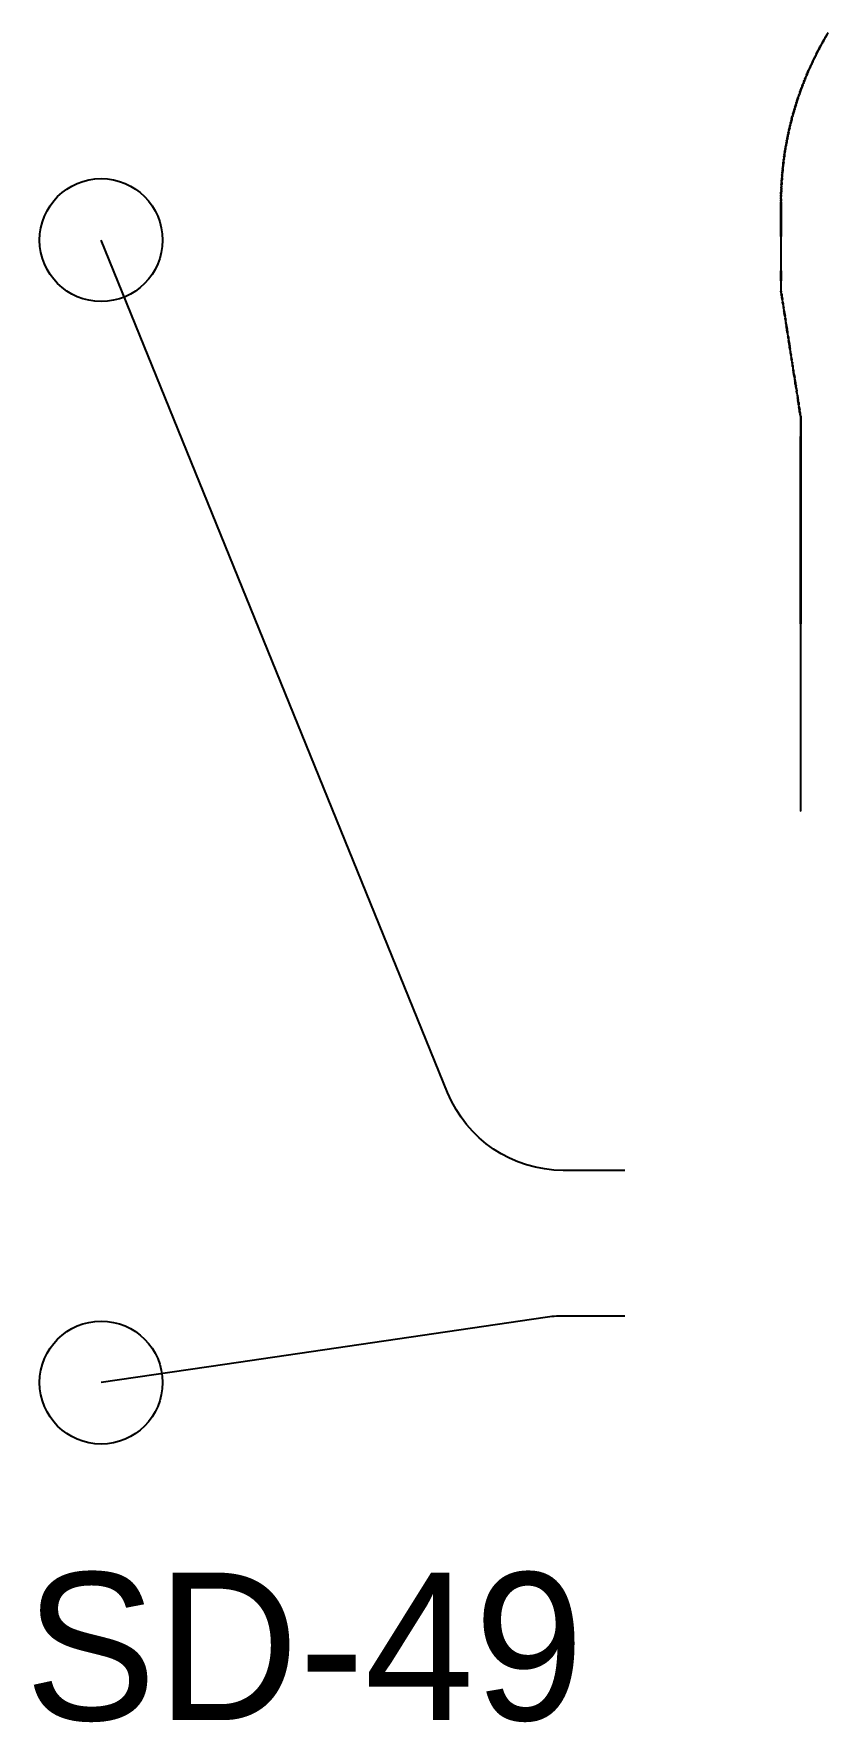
# Model space of a CAD drawing. Header units: metres. Extents: x 0.1 to 41.9, y 0.9 to 39.
# Drawn here: x 0.176 to 2.116, y 17.919 to 22.04 of the extents above; entities that cross this region are included whole.
import ezdxf

# ---------------------------------------------------------------- set-up
doc = ezdxf.new("R2010")
doc.units = ezdxf.units.M
for name, color, linetype in [('BSA_BRANCH_AXIS', 5, 'Continuous'), ('BSA_BRANCH_LABEL', 3, 'Continuous'), ('BSA_MATERIAL_SECTION', 7, 'Continuous'), ('BSA_TERMINAL_CENTRE', 3, 'Continuous')]:
    doc.layers.add(name, color=color, linetype=linetype)

msp = doc.modelspace()

# ---------------------------------------------------------------- linework, layer by layer
at = {"layer": 'BSA_BRANCH_AXIS'}
for points in [[(1.6189, 19.2661), (1.4689, 19.2661, -0.305135), (1.1866, 19.4561), (0.4556, 21.2541), (0.3408, 21.5364)], [(1.6189, 18.9105), (1.4689, 18.9105, 0.03641), (1.4247, 18.9072), (0.6424, 18.7925), (0.3408, 18.7483)]]:
    msp.add_lwpolyline(points, format="xyb", dxfattribs=at)
at = {"layer": 'BSA_MATERIAL_SECTION'}
for p, q in [((2.0914, 22.0005), (2.0927, 22.003)), ((2.0941, 22.0055), (2.0927, 22.003)), ((2.0934, 22.0026), (2.0948, 22.0051)), ((2.0941, 22.0055), (2.0954, 22.008)), ((2.0961, 22.0076), (2.0948, 22.0051)), ((2.0967, 22.0104), (2.0954, 22.008)), ((2.0961, 22.0076), (2.0974, 22.0101)), ((2.0967, 22.0104), (2.0981, 22.0129)), ((2.0988, 22.0125), (2.0974, 22.0101)), ((2.0994, 22.0154), (2.0981, 22.0129)), ((2.0988, 22.0125), (2.1001, 22.015)), ((2.0994, 22.0154), (2.1008, 22.0179)), ((2.1015, 22.0175), (2.1001, 22.015)), ((2.1022, 22.0203), (2.1008, 22.0179)), ((2.1015, 22.0175), (2.1029, 22.0199)), ((2.1022, 22.0203), (2.1036, 22.0228)), ((2.1043, 22.0224), (2.1029, 22.0199)), ((2.105, 22.0252), (2.1036, 22.0228)), ((2.1043, 22.0224), (2.1056, 22.0248)), ((2.105, 22.0252), (2.1063, 22.0277)), ((2.107, 22.0273), (2.1056, 22.0248)), ((2.1078, 22.0301), (2.1063, 22.0277)), ((2.107, 22.0273), (2.1085, 22.0297)), ((2.1078, 22.0301), (2.1092, 22.0326)), ((2.1099, 22.0322), (2.1085, 22.0297)), ((2.1092, 22.0326), (2.1106, 22.035)), ((2.1099, 22.0322), (2.1113, 22.0346)), ((2.112, 22.0374), (2.1106, 22.035)), ((2.1127, 22.037), (2.1113, 22.0346)), ((2.1135, 22.0398), (2.112, 22.0374)), ((2.1127, 22.037), (2.1142, 22.0394)), ((2.1156, 22.0418), (2.1142, 22.0394)), ((2.0716, 21.9599), (2.0728, 21.9625)), ((2.0724, 21.9596), (2.0735, 21.9622)), ((2.074, 21.9651), (2.0728, 21.9625)), ((2.0735, 21.9622), (2.0747, 21.9647)), ((2.074, 21.9651), (2.0752, 21.9676)), ((2.0759, 21.9673), (2.0747, 21.9647)), ((2.0752, 21.9676), (2.0764, 21.9702)), ((2.0759, 21.9673), (2.0771, 21.9698)), ((2.0776, 21.9727), (2.0764, 21.9702)), ((2.0783, 21.9724), (2.0771, 21.9698)), ((2.0776, 21.9727), (2.0788, 21.9753)), ((2.0795, 21.9749), (2.0783, 21.9724)), ((2.08, 21.9778), (2.0788, 21.9753)), ((2.0795, 21.9749), (2.0807, 21.9775)), ((2.08, 21.9778), (2.0812, 21.9803)), ((2.0807, 21.9775), (2.082, 21.98)), ((2.0825, 21.9829), (2.0812, 21.9803)), ((2.0832, 21.9825), (2.082, 21.98)), ((2.0837, 21.9854), (2.0825, 21.9829)), ((2.0832, 21.9825), (2.0845, 21.985)), ((2.0837, 21.9854), (2.085, 21.9879)), ((2.0857, 21.9876), (2.0845, 21.985)), ((2.0863, 21.9904), (2.085, 21.9879)), ((2.0857, 21.9876), (2.087, 21.9901)), ((2.0863, 21.9904), (2.0875, 21.993)), ((2.0883, 21.9926), (2.087, 21.9901)), ((2.0875, 21.993), (2.0888, 21.9955)), ((2.0883, 21.9926), (2.0895, 21.9951)), ((2.0901, 21.998), (2.0888, 21.9955)), ((2.0908, 21.9976), (2.0895, 21.9951)), ((2.0914, 22.0005), (2.0901, 21.998)), ((2.0908, 21.9976), (2.0921, 22.0001)), ((2.0934, 22.0026), (2.0921, 22.0001)), ((2.0552, 21.921), (2.0541, 21.9183)), ((2.0559, 21.9207), (2.0549, 21.9181)), ((2.0562, 21.9236), (2.0552, 21.921)), ((2.0559, 21.9207), (2.0569, 21.9233)), ((2.0562, 21.9236), (2.0572, 21.9262)), ((2.058, 21.9259), (2.0569, 21.9233)), ((2.0583, 21.9288), (2.0572, 21.9262)), ((2.058, 21.9259), (2.059, 21.9285)), ((2.0583, 21.9288), (2.0593, 21.9314)), ((2.0601, 21.9311), (2.059, 21.9285)), ((2.0604, 21.9341), (2.0593, 21.9314)), ((2.0601, 21.9311), (2.0612, 21.9337)), ((2.0604, 21.9341), (2.0615, 21.9367)), ((2.0622, 21.9364), (2.0612, 21.9337)), ((2.0626, 21.9393), (2.0615, 21.9367)), ((2.0622, 21.9364), (2.0633, 21.939)), ((2.0626, 21.9393), (2.0637, 21.9419)), ((2.0644, 21.9415), (2.0633, 21.939)), ((2.0648, 21.9445), (2.0637, 21.9419)), ((2.0644, 21.9415), (2.0655, 21.9441)), ((2.0648, 21.9445), (2.0659, 21.947)), ((2.0666, 21.9467), (2.0655, 21.9441)), ((2.0659, 21.947), (2.067, 21.9496)), ((2.0666, 21.9467), (2.0678, 21.9493)), ((2.0682, 21.9522), (2.067, 21.9496)), ((2.0689, 21.9519), (2.0678, 21.9493)), ((2.0693, 21.9548), (2.0682, 21.9522)), ((2.0689, 21.9519), (2.07, 21.9545)), ((2.0693, 21.9548), (2.0705, 21.9574)), ((2.0712, 21.957), (2.07, 21.9545)), ((2.0716, 21.9599), (2.0705, 21.9574)), ((2.0724, 21.9596), (2.0712, 21.957)), ((2.0408, 21.8812), (2.0399, 21.8785)), ((2.0407, 21.8783), (2.0415, 21.8809)), ((2.0408, 21.8812), (2.0417, 21.8839)), ((2.0424, 21.8836), (2.0415, 21.8809)), ((2.0426, 21.8865), (2.0417, 21.8839)), ((2.0424, 21.8836), (2.0433, 21.8863)), ((2.0426, 21.8865), (2.0435, 21.8892)), ((2.0442, 21.8889), (2.0433, 21.8863)), ((2.0435, 21.8892), (2.0444, 21.8919)), ((2.0442, 21.8889), (2.0452, 21.8916)), ((2.0453, 21.8945), (2.0444, 21.8919)), ((2.0461, 21.8943), (2.0452, 21.8916)), ((2.0463, 21.8972), (2.0453, 21.8945)), ((2.0461, 21.8943), (2.047, 21.8969)), ((2.0463, 21.8972), (2.0472, 21.8998)), ((2.048, 21.8996), (2.047, 21.8969)), ((2.0482, 21.9025), (2.0472, 21.8998)), ((2.0489, 21.9022), (2.048, 21.8996)), ((2.0482, 21.9025), (2.0492, 21.9052)), ((2.0489, 21.9022), (2.0499, 21.9049)), ((2.0492, 21.9052), (2.0501, 21.9078)), ((2.0499, 21.9049), (2.0509, 21.9075)), ((2.0511, 21.9104), (2.0501, 21.9078)), ((2.0519, 21.9102), (2.0509, 21.9075)), ((2.0521, 21.9131), (2.0511, 21.9104)), ((2.0519, 21.9102), (2.0529, 21.9128)), ((2.0521, 21.9131), (2.0531, 21.9157)), ((2.0539, 21.9154), (2.0529, 21.9128)), ((2.0531, 21.9157), (2.0541, 21.9183)), ((2.0539, 21.9154), (2.0549, 21.9181)), ((2.0285, 21.8407), (2.0278, 21.838)), ((2.0293, 21.8434), (2.0285, 21.8407)), ((2.0293, 21.8405), (2.0286, 21.8378)), ((2.0293, 21.8434), (2.03, 21.8461)), ((2.0293, 21.8405), (2.03, 21.8432)), ((2.0308, 21.8489), (2.03, 21.8461)), ((2.0308, 21.8459), (2.03, 21.8432)), ((2.0308, 21.8489), (2.0316, 21.8516)), ((2.0308, 21.8459), (2.0316, 21.8486)), ((2.0324, 21.8543), (2.0316, 21.8516)), ((2.0323, 21.8513), (2.0316, 21.8486)), ((2.0323, 21.8513), (2.0331, 21.854)), ((2.0324, 21.8543), (2.0332, 21.857)), ((2.0339, 21.8567), (2.0331, 21.854)), ((2.034, 21.8597), (2.0332, 21.857)), ((2.0339, 21.8567), (2.0347, 21.8594)), ((2.034, 21.8597), (2.0348, 21.8624)), ((2.0356, 21.8621), (2.0347, 21.8594)), ((2.0356, 21.8651), (2.0348, 21.8624)), ((2.0356, 21.8651), (2.0365, 21.8678)), ((2.0356, 21.8621), (2.0364, 21.8648)), ((2.0372, 21.8675), (2.0364, 21.8648)), ((2.0373, 21.8705), (2.0365, 21.8678)), ((2.0372, 21.8675), (2.0381, 21.8702)), ((2.0373, 21.8705), (2.0382, 21.8731)), ((2.0389, 21.8729), (2.0381, 21.8702)), ((2.039, 21.8758), (2.0382, 21.8731)), ((2.0389, 21.8729), (2.0398, 21.8756)), ((2.039, 21.8758), (2.0399, 21.8785)), ((2.0407, 21.8783), (2.0398, 21.8756)), ((2.0178, 21.7969), (2.0172, 21.7941)), ((2.0178, 21.7969), (2.0184, 21.7996)), ((2.019, 21.8024), (2.0184, 21.7996)), ((2.0192, 21.7995), (2.0186, 21.7967)), ((2.0196, 21.8051), (2.019, 21.8024)), ((2.0192, 21.7995), (2.0198, 21.8022)), ((2.0196, 21.8051), (2.0203, 21.8079)), ((2.0198, 21.8022), (2.0204, 21.805)), ((2.0209, 21.8106), (2.0203, 21.8079)), ((2.021, 21.8077), (2.0204, 21.805)), ((2.0209, 21.8106), (2.0215, 21.8134)), ((2.0217, 21.8105), (2.021, 21.8077)), ((2.0215, 21.8134), (2.0222, 21.8161)), ((2.0217, 21.8105), (2.0223, 21.8132)), ((2.0229, 21.8189), (2.0222, 21.8161)), ((2.0223, 21.8132), (2.023, 21.8159)), ((2.0235, 21.8216), (2.0229, 21.8189)), ((2.0236, 21.8187), (2.023, 21.8159)), ((2.0235, 21.8216), (2.0242, 21.8243)), ((2.0236, 21.8187), (2.0243, 21.8214)), ((2.0249, 21.8271), (2.0242, 21.8243)), ((2.025, 21.8241), (2.0243, 21.8214)), ((2.0249, 21.8271), (2.0256, 21.8298)), ((2.025, 21.8241), (2.0257, 21.8269)), ((2.0263, 21.8325), (2.0256, 21.8298)), ((2.0264, 21.8296), (2.0257, 21.8269)), ((2.0263, 21.8325), (2.027, 21.8353)), ((2.0271, 21.8323), (2.0264, 21.8296)), ((2.027, 21.8353), (2.0278, 21.838)), ((2.0271, 21.8323), (2.0278, 21.8351)), ((2.0278, 21.8351), (2.0286, 21.8378)), ((2.01, 21.7553), (2.0105, 21.7581)), ((2.0105, 21.7581), (2.011, 21.7609)), ((2.0113, 21.7579), (2.0108, 21.7552)), ((2.0114, 21.7636), (2.011, 21.7609)), ((2.0117, 21.7607), (2.0113, 21.7579)), ((2.0114, 21.7636), (2.0119, 21.7664)), ((2.0117, 21.7607), (2.0122, 21.7635)), ((2.0124, 21.7692), (2.0119, 21.7664)), ((2.0122, 21.7635), (2.0127, 21.7663)), ((2.0129, 21.772), (2.0124, 21.7692)), ((2.0132, 21.7691), (2.0127, 21.7663)), ((2.0129, 21.772), (2.0134, 21.7747)), ((2.0137, 21.7718), (2.0132, 21.7691)), ((2.0139, 21.7775), (2.0134, 21.7747)), ((2.0137, 21.7718), (2.0142, 21.7746)), ((2.0139, 21.7775), (2.0144, 21.7803)), ((2.0147, 21.7774), (2.0142, 21.7746)), ((2.015, 21.7831), (2.0144, 21.7803)), ((2.0147, 21.7774), (2.0152, 21.7801)), ((2.015, 21.7831), (2.0155, 21.7858)), ((2.0152, 21.7801), (2.0158, 21.7829)), ((2.0161, 21.7886), (2.0155, 21.7858)), ((2.0163, 21.7857), (2.0158, 21.7829)), ((2.0161, 21.7886), (2.0166, 21.7914)), ((2.0163, 21.7857), (2.0169, 21.7884)), ((2.0166, 21.7914), (2.0172, 21.7941)), ((2.0174, 21.7912), (2.0169, 21.7884)), ((2.0174, 21.7912), (2.018, 21.7939)), ((2.0186, 21.7967), (2.018, 21.7939)), ((2.0045, 21.7134), (2.0048, 21.7162)), ((2.0051, 21.719), (2.0048, 21.7162)), ((2.0054, 21.7218), (2.0051, 21.719)), ((2.0053, 21.7133), (2.0056, 21.7161)), ((2.0054, 21.7218), (2.0057, 21.7246)), ((2.0059, 21.7189), (2.0056, 21.7161)), ((2.0057, 21.7246), (2.0061, 21.7274)), ((2.0059, 21.7189), (2.0062, 21.7217)), ((2.0064, 21.7302), (2.0061, 21.7274)), ((2.0065, 21.7245), (2.0062, 21.7217)), ((2.0064, 21.7302), (2.0068, 21.733)), ((2.0069, 21.7273), (2.0065, 21.7245)), ((2.0072, 21.7358), (2.0068, 21.733)), ((2.0069, 21.7273), (2.0072, 21.7301)), ((2.0075, 21.7386), (2.0072, 21.7358)), ((2.0072, 21.7301), (2.0076, 21.7329)), ((2.0075, 21.7386), (2.0079, 21.7413)), ((2.008, 21.7357), (2.0076, 21.7329)), ((2.0083, 21.7441), (2.0079, 21.7413)), ((2.008, 21.7357), (2.0083, 21.7384)), ((2.0083, 21.7441), (2.0087, 21.7469)), ((2.0087, 21.7412), (2.0083, 21.7384)), ((2.0092, 21.7497), (2.0087, 21.7469)), ((2.0091, 21.744), (2.0087, 21.7412)), ((2.0091, 21.744), (2.0095, 21.7468)), ((2.0092, 21.7497), (2.0096, 21.7525)), ((2.0095, 21.7468), (2.01, 21.7496)), ((2.01, 21.7553), (2.0096, 21.7525)), ((2.0104, 21.7524), (2.01, 21.7496)), ((2.0104, 21.7524), (2.0108, 21.7552)), ((2.0011, 21.6712), (2.0013, 21.674)), ((2.0013, 21.674), (2.0014, 21.6768)), ((2.0016, 21.6796), (2.0014, 21.6768)), ((2.0016, 21.6796), (2.0018, 21.6825)), ((2.002, 21.6853), (2.0018, 21.6825)), ((2.0021, 21.674), (2.0019, 21.6712)), ((2.002, 21.6853), (2.0022, 21.6881)), ((2.0022, 21.6768), (2.0021, 21.674)), ((2.0024, 21.6909), (2.0022, 21.6881)), ((2.0022, 21.6768), (2.0024, 21.6796)), ((2.0026, 21.6937), (2.0024, 21.6909)), ((2.0024, 21.6796), (2.0026, 21.6824)), ((2.0026, 21.6937), (2.0029, 21.6965)), ((2.0028, 21.6852), (2.0026, 21.6824)), ((2.003, 21.688), (2.0028, 21.6852)), ((2.0031, 21.6993), (2.0029, 21.6965)), ((2.003, 21.688), (2.0032, 21.6908)), ((2.0031, 21.6993), (2.0034, 21.7021)), ((2.0034, 21.6936), (2.0032, 21.6908)), ((2.0036, 21.7049), (2.0034, 21.7021)), ((2.0034, 21.6936), (2.0037, 21.6964)), ((2.0036, 21.7049), (2.0039, 21.7077)), ((2.0037, 21.6964), (2.0039, 21.6993)), ((2.0042, 21.7106), (2.0039, 21.7077)), ((2.0042, 21.7021), (2.0039, 21.6993)), ((2.0042, 21.7106), (2.0045, 21.7134)), ((2.0042, 21.7021), (2.0044, 21.7049)), ((2.0047, 21.7077), (2.0044, 21.7049)), ((2.005, 21.7105), (2.0047, 21.7077)), ((2.005, 21.7105), (2.0053, 21.7133)), ((2, 21.6374), (2.0001, 21.6402)), ((2, 21.6374), (2, 21.6345)), ((2, 21.6317), (2, 21.6345)), ((2.0001, 21.643), (2.0002, 21.6458)), ((2.0001, 21.643), (2.0001, 21.6402)), ((2.0002, 21.6486), (2.0003, 21.6515)), ((2.0002, 21.6486), (2.0002, 21.6458)), ((2.0003, 21.6515), (2.0004, 21.6543)), ((2.0005, 21.6571), (2.0004, 21.6543)), ((2.0005, 21.6571), (2.0006, 21.6599)), ((2.0007, 21.6627), (2.0006, 21.6599)), ((2.0007, 21.6627), (2.0008, 21.6656)), ((2.001, 21.6684), (2.0008, 21.6656)), ((2.0008, 21.6374), (2.0009, 21.6402)), ((2.0008, 21.6374), (2.0008, 21.6345)), ((2.0008, 21.6345), (2.0008, 21.6317)), ((2.001, 21.6458), (2.0009, 21.643)), ((2.0009, 21.6402), (2.0009, 21.643)), ((2.0011, 21.6712), (2.001, 21.6684)), ((2.0011, 21.6514), (2.001, 21.6486)), ((2.001, 21.6458), (2.001, 21.6486)), ((2.0011, 21.6514), (2.0012, 21.6543)), ((2.0013, 21.6571), (2.0012, 21.6543)), ((2.0013, 21.6571), (2.0014, 21.6599)), ((2.0015, 21.6627), (2.0014, 21.6599)), ((2.0015, 21.6627), (2.0016, 21.6655)), ((2.0018, 21.6683), (2.0016, 21.6655)), ((2.0018, 21.6683), (2.0019, 21.6712)), ((2, 21.6317), (2, 21.6289)), ((2, 21.6289), (2.0004, 21.6289)), ((2, 21.5452), (2, 21.6289)), ((2, 21.6289), (2.0004, 21.6289)), ((2.0008, 21.6289), (2.0004, 21.6289)), ((2.0008, 21.6289), (2.0004, 21.6289)), ((2.0008, 21.6289), (2.0008, 21.6317)), ((2.0008, 21.6289), (2.0008, 21.5452)), ((2, 21.5452), (2, 21.4616)), ((2.0008, 21.4616), (2.0008, 21.5452)), ((2, 21.4366), (2, 21.4616)), ((2.0004, 21.4616), (2, 21.4616)), ((2.0004, 21.4616), (2, 21.4616)), ((2, 21.4366), (2, 21.4116)), ((2.0004, 21.4616), (2.0008, 21.4616)), ((2.0004, 21.4616), (2.0008, 21.4616)), ((2.0008, 21.4616), (2.0008, 21.4366)), ((2.0008, 21.4116), (2.0008, 21.4366)), ((2, 21.4115), (2, 21.4116)), ((2.0002, 21.4104), (2, 21.4115)), ((2, 21.4115), (2, 21.4115)), ((2, 21.4115), (2, 21.4115)), ((2.0002, 21.4104), (2.0003, 21.4095)), ((2.0003, 21.4095), (2.001, 21.4049)), ((2.0008, 21.4116), (2.0008, 21.4115)), ((2.0008, 21.4115), (2.001, 21.4104)), ((2.0008, 21.4115), (2.0008, 21.4115)), ((2.0008, 21.4115), (2.0008, 21.4115)), ((2.0011, 21.4095), (2.001, 21.4104)), ((2.0013, 21.4034), (2.001, 21.4049)), ((2.0018, 21.4049), (2.0011, 21.4095)), ((2.0018, 21.3998), (2.0013, 21.4034)), ((2.0018, 21.4049), (2.0021, 21.4034)), ((2.0018, 21.3998), (2.002, 21.3986)), ((2.002, 21.3986), (2.0023, 21.397)), ((2.0021, 21.4034), (2.0026, 21.3998)), ((2.0032, 21.3912), (2.0023, 21.397)), ((2.0028, 21.3986), (2.0026, 21.3998)), ((2.0031, 21.397), (2.0028, 21.3986)), ((2.0031, 21.397), (2.004, 21.3912)), ((2.0032, 21.3912), (2.0041, 21.3851)), ((2.0049, 21.3851), (2.004, 21.3912)), ((2.0048, 21.3811), (2.0041, 21.3851)), ((2.0049, 21.3851), (2.0056, 21.3811)), ((2.0048, 21.3811), (2.0062, 21.3718)), ((2.007, 21.3718), (2.0056, 21.3811)), ((2.0064, 21.3704), (2.0062, 21.3718)), ((2.0064, 21.3704), (2.0074, 21.3641)), ((2.007, 21.3718), (2.0072, 21.3708)), ((2.0083, 21.3637), (2.0072, 21.3708)), ((2.0079, 21.3608), (2.0074, 21.3641)), ((2.0079, 21.3608), (2.0083, 21.3586)), ((2.0083, 21.3637), (2.0087, 21.3608)), ((2.0095, 21.3506), (2.0083, 21.3586)), ((2.0091, 21.3586), (2.0087, 21.3608)), ((2.0091, 21.3586), (2.0103, 21.3506)), ((2.0095, 21.3506), (2.0103, 21.3458)), ((2.0111, 21.3458), (2.0103, 21.3506)), ((2.0106, 21.3438), (2.0103, 21.3458)), ((2.011, 21.3411), (2.0106, 21.3438)), ((2.0111, 21.3458), (2.0114, 21.3438)), ((2.0114, 21.3438), (2.0118, 21.3411)), ((2.011, 21.3411), (2.0117, 21.337)), ((2.0117, 21.337), (2.0121, 21.3339)), ((2.0125, 21.337), (2.0118, 21.3411)), ((2.0127, 21.3302), (2.0121, 21.3339)), ((2.0127, 21.3354), (2.0125, 21.337)), ((2.0132, 21.332), (2.0127, 21.3354)), ((2.0127, 21.3302), (2.0132, 21.3272)), ((2.0132, 21.332), (2.0138, 21.3285)), ((2.0137, 21.3239), (2.0132, 21.3272)), ((2.0141, 21.3215), (2.0137, 21.3239)), ((2.014, 21.3272), (2.0138, 21.3285)), ((2.014, 21.3272), (2.0145, 21.3239)), ((2.0141, 21.3215), (2.0142, 21.3206)), ((2.0146, 21.3178), (2.0142, 21.3206)), ((2.0145, 21.3239), (2.0149, 21.3215)), ((2.0146, 21.3178), (2.0147, 21.3177)), ((2.0147, 21.3177), (2.0148, 21.3168)), ((2.0155, 21.3121), (2.0148, 21.3168)), ((2.015, 21.3206), (2.0149, 21.3215)), ((2.015, 21.3206), (2.0154, 21.3178)), ((2.0155, 21.3177), (2.0154, 21.3178)), ((2.0156, 21.3168), (2.0155, 21.3177)), ((2.0156, 21.3119), (2.0155, 21.3121)), ((2.0156, 21.3168), (2.0163, 21.3121)), ((2.0157, 21.3112), (2.0156, 21.3119)), ((2.0157, 21.3112), (2.0161, 21.3084)), ((2.0161, 21.3084), (2.0173, 21.3007)), ((2.0163, 21.3121), (2.0164, 21.3119)), ((2.0164, 21.3119), (2.0165, 21.3112)), ((2.0169, 21.3084), (2.0165, 21.3112)), ((2.0181, 21.3007), (2.0169, 21.3084)), ((2.0175, 21.2996), (2.0173, 21.3007)), ((2.0176, 21.2987), (2.0175, 21.2996)), ((2.0179, 21.2971), (2.0176, 21.2987)), ((2.0179, 21.2971), (2.0183, 21.2942)), ((2.0181, 21.3007), (2.0183, 21.2996)), ((2.0183, 21.2996), (2.0184, 21.2987)), ((2.0183, 21.2942), (2.0186, 21.2928)), ((2.0184, 21.2987), (2.0187, 21.2971)), ((2.0186, 21.2928), (2.0188, 21.291)), ((2.0191, 21.2942), (2.0187, 21.2971)), ((2.0195, 21.2867), (2.0188, 21.291)), ((2.0194, 21.2928), (2.0191, 21.2942)), ((2.0196, 21.291), (2.0194, 21.2928)), ((2.0201, 21.2829), (2.0195, 21.2867)), ((2.0196, 21.291), (2.0203, 21.2867)), ((2.0201, 21.2829), (2.0203, 21.2816)), ((2.0203, 21.2867), (2.0209, 21.2829)), ((2.0208, 21.2782), (2.0203, 21.2816)), ((2.0211, 21.2765), (2.0208, 21.2782)), ((2.0211, 21.2816), (2.0209, 21.2829)), ((2.0211, 21.2816), (2.0216, 21.2782)), ((2.0211, 21.2765), (2.0213, 21.2751)), ((2.0221, 21.2704), (2.0213, 21.2751)), ((2.0216, 21.2782), (2.0219, 21.2765)), ((2.0221, 21.2751), (2.0219, 21.2765)), ((2.0221, 21.2751), (2.0229, 21.2704)), ((2.0221, 21.2704), (2.023, 21.2641)), ((2.0238, 21.2641), (2.0229, 21.2704)), ((2.0231, 21.2639), (2.023, 21.2641)), ((2.0231, 21.2639), (2.0231, 21.2639)), ((2.0238, 21.2592), (2.0231, 21.2639)), ((2.0238, 21.2641), (2.0239, 21.2639)), ((2.0239, 21.2639), (2.0239, 21.2639)), ((2.0246, 21.2592), (2.0239, 21.2639)), ((2.0238, 21.2592), (2.0243, 21.2562)), ((2.0243, 21.2559), (2.0243, 21.2562)), ((2.0243, 21.2559), (2.0254, 21.2489)), ((2.0246, 21.2592), (2.0251, 21.2562)), ((2.0251, 21.2562), (2.0251, 21.2559)), ((2.0262, 21.2489), (2.0251, 21.2559)), ((2.0255, 21.2482), (2.0254, 21.2489)), ((2.0255, 21.2482), (2.026, 21.2454)), ((2.0262, 21.2437), (2.026, 21.2454)), ((2.0262, 21.2489), (2.0263, 21.2482)), ((2.0262, 21.2437), (2.027, 21.2384)), ((2.0268, 21.2454), (2.0263, 21.2482)), ((2.0268, 21.2454), (2.027, 21.2437)), ((2.0278, 21.2384), (2.027, 21.2437)), ((2.0272, 21.2373), (2.027, 21.2384)), ((2.0275, 21.2357), (2.0272, 21.2373)), ((2.0275, 21.2357), (2.0277, 21.234)), ((2.0277, 21.234), (2.0279, 21.2327)), ((2.0278, 21.2384), (2.028, 21.2373)), ((2.0279, 21.2327), (2.0283, 21.2301)), ((2.028, 21.2373), (2.0283, 21.2357)), ((2.0285, 21.234), (2.0283, 21.2357)), ((2.0285, 21.2288), (2.0283, 21.2301)), ((2.0287, 21.2327), (2.0285, 21.234)), ((2.0287, 21.2281), (2.0285, 21.2288)), ((2.0291, 21.2301), (2.0287, 21.2327)), ((2.0288, 21.2275), (2.0287, 21.2281)), ((2.0288, 21.2275), (2.0292, 21.2249)), ((2.0291, 21.2301), (2.0293, 21.2288)), ((2.0292, 21.2246), (2.0292, 21.2249)), ((2.0292, 21.2246), (2.0294, 21.2233)), ((2.0293, 21.2288), (2.0295, 21.2281)), ((2.0295, 21.2228), (2.0294, 21.2233)), ((2.0295, 21.2281), (2.0296, 21.2275)), ((2.0295, 21.2228), (2.0301, 21.2186)), ((2.03, 21.2249), (2.0296, 21.2275)), ((2.03, 21.2249), (2.03, 21.2246)), ((2.0302, 21.2233), (2.03, 21.2246)), ((2.0302, 21.2233), (2.0303, 21.2228)), ((2.0309, 21.2186), (2.0303, 21.2228)), ((2.0302, 21.218), (2.0301, 21.2186)), ((2.0304, 21.2167), (2.0302, 21.218)), ((2.0304, 21.2167), (2.0307, 21.2151)), ((2.0307, 21.2151), (2.0308, 21.2142)), ((2.0317, 21.2084), (2.0308, 21.2142)), ((2.0309, 21.2186), (2.031, 21.218)), ((2.031, 21.218), (2.0312, 21.2167)), ((2.0315, 21.2151), (2.0312, 21.2167)), ((2.0316, 21.2142), (2.0315, 21.2151)), ((2.0325, 21.2084), (2.0316, 21.2142)), ((2.0329, 21.2008), (2.0317, 21.2084)), ((2.0325, 21.2084), (2.0337, 21.2008)), ((2.0329, 21.2008), (2.0335, 21.1971)), ((2.0335, 21.1971), (2.0344, 21.1914)), ((2.0343, 21.1971), (2.0337, 21.2008)), ((2.0343, 21.1971), (2.0352, 21.1914)), ((2.0347, 21.1895), (2.0344, 21.1914)), ((2.0351, 21.187), (2.0347, 21.1895)), ((2.0353, 21.1858), (2.0351, 21.187)), ((2.0355, 21.1895), (2.0352, 21.1914)), ((2.0358, 21.182), (2.0353, 21.1858)), ((2.0355, 21.1895), (2.0359, 21.187)), ((2.0358, 21.182), (2.0362, 21.1801)), ((2.0359, 21.187), (2.0361, 21.1858)), ((2.0361, 21.1858), (2.0366, 21.182)), ((2.037, 21.1745), (2.0362, 21.1801)), ((2.0366, 21.182), (2.037, 21.1801)), ((2.0378, 21.1745), (2.037, 21.1801)), ((2.037, 21.1745), (2.0381, 21.1679)), ((2.0378, 21.1745), (2.0389, 21.1679)), ((2.0388, 21.1632), (2.0381, 21.1679)), ((2.0388, 21.1632), (2.0397, 21.1576)), ((2.0396, 21.1632), (2.0389, 21.1679)), ((2.0405, 21.1576), (2.0396, 21.1632)), ((2.0397, 21.1576), (2.0406, 21.1513)), ((2.0405, 21.1576), (2.0414, 21.1513)), ((2.0408, 21.1502), (2.0406, 21.1513)), ((2.0408, 21.1502), (2.0411, 21.1483)), ((2.0413, 21.1472), (2.0411, 21.1483)), ((2.0413, 21.1472), (2.0414, 21.1463)), ((2.0414, 21.1513), (2.0416, 21.1502)), ((2.0414, 21.1463), (2.0416, 21.1449)), ((2.0419, 21.1483), (2.0416, 21.1502)), ((2.0417, 21.1444), (2.0416, 21.1449)), ((2.0423, 21.1406), (2.0417, 21.1444)), ((2.0419, 21.1483), (2.0421, 21.1472)), ((2.0422, 21.1463), (2.0421, 21.1472)), ((2.0424, 21.1449), (2.0422, 21.1463)), ((2.0427, 21.1381), (2.0423, 21.1406)), ((2.0424, 21.1449), (2.0425, 21.1444)), ((2.0431, 21.1406), (2.0425, 21.1444)), ((2.0429, 21.1369), (2.0427, 21.1381)), ((2.0431, 21.1406), (2.0435, 21.1381)), ((2.0435, 21.1381), (2.0437, 21.1369)), ((2.0433, 21.1344), (2.0429, 21.1369)), ((2.0433, 21.1344), (2.0441, 21.1293)), ((2.0437, 21.1369), (2.0441, 21.1344)), ((2.0449, 21.1293), (2.0441, 21.1344)), ((2.0447, 21.1256), (2.0441, 21.1293)), ((2.045, 21.1237), (2.0447, 21.1256)), ((2.0449, 21.1293), (2.0455, 21.1256)), ((2.045, 21.1237), (2.0454, 21.1212)), ((2.0458, 21.1181), (2.0454, 21.1212)), ((2.0455, 21.1256), (2.0458, 21.1237)), ((2.0458, 21.1237), (2.0462, 21.1212)), ((2.0464, 21.1143), (2.0458, 21.1181)), ((2.0466, 21.1181), (2.0462, 21.1212)), ((2.0464, 21.1143), (2.0467, 21.1124)), ((2.0466, 21.1181), (2.0472, 21.1143)), ((2.0476, 21.1068), (2.0467, 21.1124)), ((2.0472, 21.1143), (2.0475, 21.1124)), ((2.0484, 21.1068), (2.0475, 21.1124)), ((2.0476, 21.1068), (2.0476, 21.0568)), ((2.0484, 21.1068), (2.0484, 21.0568)), ((2.0476, 21.0568), (2.048, 21.0568)), ((2.0476, 20.5996), (2.0476, 21.0568)), ((2.048, 21.0568), (2.0476, 21.0568)), ((2.0484, 21.0568), (2.048, 21.0568)), ((2.048, 21.0568), (2.0484, 21.0568)), ((2.0484, 21.0568), (2.0484, 20.5996)), ((2.0476, 20.5996), (2.0476, 20.1424)), ((2.0484, 20.1424), (2.0484, 20.5996)), ((2.0476, 20.1424), (2.048, 20.1424)), ((2.0484, 20.1424), (2.048, 20.1424))]:
    msp.add_line(p, q, dxfattribs=at)
at = {"layer": 'BSA_TERMINAL_CENTRE'}
for centre in [(0.3408, 21.5364), (0.3408, 18.7483)]:
    msp.add_circle(centre, 0.15, dxfattribs=at)

# ---------------------------------------------------------------- texts
at = {"layer": 'BSA_BRANCH_LABEL'}
msp.add_text('SD-49', height=0.36, dxfattribs=at).set_placement((0.1546, 17.9246))

doc.saveas('drawing.dxf')
